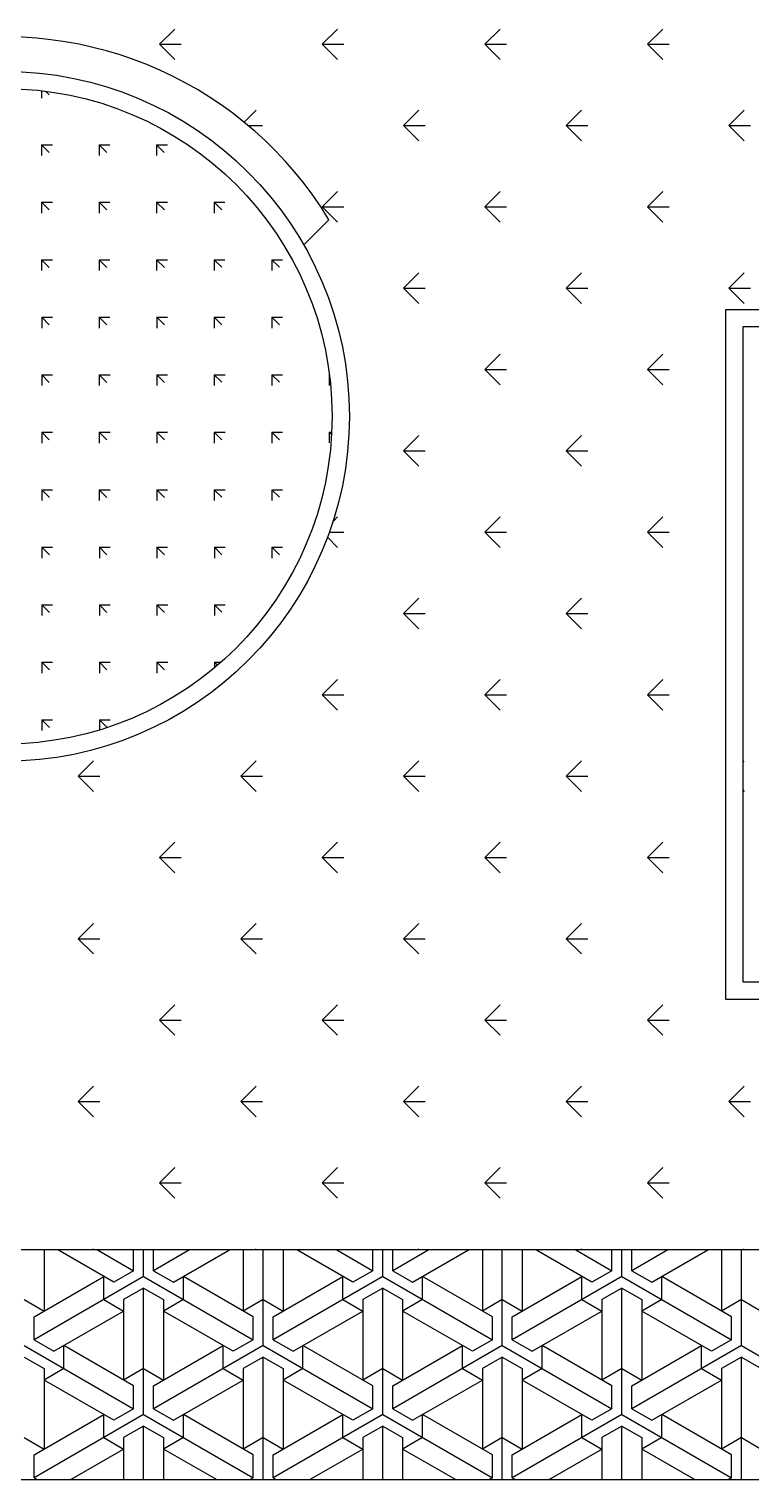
# Model space of a CAD drawing. Header units: millimetres. Extents: x -30782 to 40110, y 35885 to 73818.
# Drawn here: x -25203 to -24576, y 55286 to 56548 of the extents above; entities that cross this region are included whole.
import ezdxf

# ---------------------------------------------------------------- set-up
doc = ezdxf.new("R2010")
doc.units = ezdxf.units.MM

# ---------------------------------------------------------------- blocks, each defined once
blk = doc.blocks.new('A$C6C4D0418')
for p, q in [((1302.7, 1248.4), (1315.9, 1261.7)), ((1444.1, 1248.4), (1457.3, 1261.7)), ((1585.5, 1248.4), (1598.8, 1261.7)), ((1726.9, 1248.4), (1740.2, 1261.7)), ((1302.7, 1248.4), (1321.4, 1248.4)), ((1302.7, 1248.4), (1315.9, 1235.2)), ((1444.1, 1248.4), (1457.3, 1235.2)), ((1444.1, 1248.4), (1462.8, 1248.4)), ((1585.5, 1248.4), (1598.8, 1235.2)), ((1585.5, 1248.4), (1604.2, 1248.4)), ((1726.9, 1248.4), (1740.2, 1235.2)), ((1726.9, 1248.4), (1745.7, 1248.4)), ((1200.1, 1208.1), (1200.1, 1201.6)), ((1203.4, 1207.6), (1206.7, 1204.4)), ((1376.2, 1180.6), (1386.6, 1191)), ((1514.8, 1177.7), (1528, 1191)), ((1656.2, 1177.7), (1669.5, 1191)), ((1797.6, 1177.7), (1810.9, 1191)), ((1379.7, 1177.7), (1392.1, 1177.7)), ((1514.8, 1177.7), (1528, 1164.5)), ((1514.8, 1177.7), (1533.5, 1177.7)), ((1656.2, 1177.7), (1669.5, 1164.5)), ((1656.2, 1177.7), (1675, 1177.7)), ((1797.6, 1177.7), (1810.9, 1164.5)), ((1797.6, 1177.7), (1816.4, 1177.7)), ((1200.1, 1161), (1206.7, 1154.4)), ((1200.1, 1161), (1200.1, 1151.6)), ((1200.1, 1161), (1209.5, 1161)), ((1250.1, 1161), (1256.7, 1154.4)), ((1250.1, 1161), (1250.1, 1151.7)), ((1250.1, 1161), (1259.5, 1161)), ((1300.1, 1161.1), (1306.7, 1154.4)), ((1300.1, 1161.1), (1300.1, 1151.7)), ((1300.1, 1161.1), (1309.5, 1161.1)), ((1200.1, 1111), (1206.8, 1104.4)), ((1200.1, 1111), (1200.1, 1101.6)), ((1200.1, 1111), (1209.5, 1111)), ((1250.1, 1111), (1256.8, 1104.4)), ((1250.1, 1111), (1250.1, 1101.7)), ((1250.1, 1111), (1259.5, 1111)), ((1300.1, 1111.1), (1306.8, 1104.4)), ((1300.1, 1111.1), (1300.1, 1101.7)), ((1300.1, 1111.1), (1309.5, 1111.1)), ((1350.1, 1111.1), (1356.8, 1104.5)), ((1350.1, 1111.1), (1350.1, 1101.7)), ((1350.1, 1111.1), (1359.5, 1111.1)), ((1444.1, 1107), (1457.3, 1120.3)), ((1585.5, 1107), (1598.8, 1120.3)), ((1726.9, 1107), (1740.2, 1120.3)), ((1444.1, 1107), (1457.3, 1093.8)), ((1444.1, 1107), (1462.8, 1107)), ((1585.5, 1107), (1598.8, 1093.8)), ((1585.5, 1107), (1604.2, 1107)), ((1726.9, 1107), (1740.2, 1093.8)), ((1726.9, 1107), (1745.7, 1107)), ((1449.9, 1095.9), (1428, 1074)), ((1200.1, 1061), (1206.8, 1054.4)), ((1200.1, 1061), (1200.1, 1051.6)), ((1200.1, 1061), (1209.5, 1061)), ((1250.1, 1061), (1256.8, 1054.4)), ((1250.1, 1061), (1250.1, 1051.7)), ((1250.1, 1061), (1259.5, 1061)), ((1300.1, 1061.1), (1306.8, 1054.4)), ((1300.1, 1061.1), (1300.1, 1051.7)), ((1300.1, 1061.1), (1309.5, 1061.1)), ((1350.1, 1061.1), (1356.8, 1054.5)), ((1350.1, 1061.1), (1350.1, 1051.7)), ((1350.1, 1061.1), (1359.5, 1061.1)), ((1400.1, 1061.1), (1406.8, 1054.5)), ((1400.1, 1061.1), (1400.1, 1051.7)), ((1400.1, 1061.1), (1409.5, 1061.1)), ((1514.8, 1036.3), (1528, 1049.6)), ((1656.2, 1036.3), (1669.5, 1049.6)), ((1797.6, 1036.3), (1810.9, 1049.6)), ((1514.8, 1036.3), (1528, 1023.1)), ((1514.8, 1036.3), (1533.5, 1036.3)), ((1656.2, 1036.3), (1669.5, 1023.1)), ((1656.2, 1036.3), (1675, 1036.3)), ((1797.6, 1036.3), (1810.9, 1023.1)), ((1797.6, 1036.3), (1816.4, 1036.3)), ((1200.2, 1011), (1206.8, 1004.4)), ((1200.2, 1011), (1200.2, 1001.6)), ((1200.2, 1011), (1209.5, 1011)), ((1250.2, 1011), (1256.8, 1004.4)), ((1250.2, 1011), (1250.2, 1001.7)), ((1250.2, 1011), (1259.5, 1011)), ((1300.2, 1011.1), (1306.8, 1004.4)), ((1300.2, 1011.1), (1300.2, 1001.7)), ((1300.2, 1011.1), (1309.5, 1011.1)), ((1350.2, 1011.1), (1356.8, 1004.5)), ((1350.2, 1011.1), (1350.2, 1001.7)), ((1350.2, 1011.1), (1359.5, 1011.1)), ((1400.2, 1011.1), (1406.8, 1004.5)), ((1400.2, 1011.1), (1400.2, 1001.7)), ((1400.2, 1011.1), (1409.5, 1011.1)), ((1794.8, 417.9), (1794.8, 1017.9)), ((1794.8, 1017.9), (2994.8, 1017.9)), ((1809.8, 432.9), (1809.8, 1002.9)), ((1809.8, 1002.9), (2979.8, 1002.9)), ((1585.5, 965.6), (1598.8, 978.9)), ((1726.9, 965.6), (1740.2, 978.9)), ((1200.2, 961), (1206.8, 954.4)), ((1200.2, 961), (1200.2, 951.6)), ((1200.2, 961), (1209.6, 961)), ((1250.2, 961), (1256.8, 954.4)), ((1250.2, 961), (1250.2, 951.7)), ((1250.2, 961), (1259.6, 961)), ((1300.2, 961.1), (1306.8, 954.4)), ((1300.2, 961.1), (1300.2, 951.7)), ((1300.2, 961.1), (1309.6, 961.1)), ((1350.2, 961.1), (1356.8, 954.5)), ((1350.2, 961.1), (1350.2, 951.7)), ((1350.2, 961.1), (1359.6, 961.1)), ((1400.2, 961.1), (1406.8, 954.5)), ((1400.2, 961.1), (1400.2, 951.7)), ((1400.2, 961.1), (1409.6, 961.1)), ((1450.2, 961.1), (1450.3, 961)), ((1450.2, 961.1), (1450.2, 951.8)), ((1450.2, 961.1), (1450.3, 961.1)), ((1585.5, 965.6), (1598.8, 952.3)), ((1585.5, 965.6), (1604.2, 965.6)), ((1726.9, 965.6), (1740.2, 952.3)), ((1726.9, 965.6), (1745.7, 965.6)), ((1200.2, 911), (1206.8, 904.4)), ((1200.2, 911), (1200.2, 901.6)), ((1200.2, 911), (1209.6, 911)), ((1250.2, 911), (1256.8, 904.4)), ((1250.2, 911), (1250.2, 901.7)), ((1250.2, 911), (1259.6, 911)), ((1300.2, 911.1), (1306.8, 904.4)), ((1300.2, 911.1), (1300.2, 901.7)), ((1300.2, 911.1), (1309.6, 911.1)), ((1350.2, 911.1), (1356.8, 904.5)), ((1350.2, 911.1), (1350.2, 901.7)), ((1350.2, 911.1), (1359.6, 911.1)), ((1400.2, 911.1), (1406.8, 904.5)), ((1400.2, 911.1), (1400.2, 901.7)), ((1400.2, 911.1), (1409.6, 911.1)), ((1450.2, 911.1), (1452.2, 909.1)), ((1450.2, 911.1), (1450.2, 901.8)), ((1450.2, 911.1), (1452.3, 911.1)), ((1514.8, 894.9), (1528, 908.1)), ((1656.2, 894.9), (1669.5, 908.1)), ((1514.8, 894.9), (1528, 881.6)), ((1514.8, 894.9), (1533.5, 894.9)), ((1656.2, 894.9), (1669.5, 881.6)), ((1656.2, 894.9), (1675, 894.9)), ((1200.2, 861), (1206.9, 854.4)), ((1200.2, 861), (1200.2, 851.6)), ((1200.2, 861), (1209.6, 861)), ((1250.2, 861), (1256.9, 854.4)), ((1250.2, 861), (1250.2, 851.7)), ((1250.2, 861), (1259.6, 861)), ((1300.2, 861.1), (1306.9, 854.4)), ((1300.2, 861.1), (1300.2, 851.7)), ((1300.2, 861.1), (1309.6, 861.1)), ((1350.2, 861.1), (1356.9, 854.5)), ((1350.2, 861.1), (1350.2, 851.7)), ((1350.2, 861.1), (1359.6, 861.1)), ((1400.2, 861.1), (1406.9, 854.5)), ((1400.2, 861.1), (1400.2, 851.7)), ((1400.2, 861.1), (1409.6, 861.1)), ((1453.4, 833.5), (1457.3, 837.4)), ((1585.5, 824.2), (1598.8, 837.4)), ((1726.9, 824.2), (1740.2, 837.4)), ((1450.2, 824.2), (1462.8, 824.2)), ((1585.5, 824.2), (1598.8, 810.9)), ((1585.5, 824.2), (1604.2, 824.2)), ((1726.9, 824.2), (1740.2, 810.9)), ((1726.9, 824.2), (1745.7, 824.2)), ((1200.3, 811), (1206.9, 804.4)), ((1200.3, 811), (1200.3, 801.6)), ((1200.3, 811), (1209.6, 811)), ((1250.3, 811), (1256.9, 804.4)), ((1250.3, 811), (1250.3, 801.7)), ((1250.3, 811), (1259.6, 811)), ((1300.3, 811.1), (1306.9, 804.4)), ((1300.3, 811.1), (1300.3, 801.7)), ((1300.3, 811.1), (1309.6, 811.1)), ((1350.3, 811.1), (1356.9, 804.5)), ((1350.3, 811.1), (1350.3, 801.7)), ((1350.3, 811.1), (1359.6, 811.1)), ((1400.3, 811.1), (1406.9, 804.5)), ((1400.3, 811.1), (1400.3, 801.7)), ((1400.3, 811.1), (1409.6, 811.1)), ((1448.6, 819.7), (1457.3, 810.9)), ((1200.3, 761), (1206.9, 754.4)), ((1200.3, 761), (1200.3, 751.6)), ((1200.3, 761), (1209.7, 761)), ((1250.3, 761), (1256.9, 754.4)), ((1250.3, 761), (1250.3, 751.7)), ((1250.3, 761), (1259.7, 761)), ((1300.3, 761.1), (1306.9, 754.4)), ((1300.3, 761.1), (1300.3, 751.7)), ((1300.3, 761.1), (1309.7, 761.1)), ((1350.3, 761.1), (1356.9, 754.5)), ((1350.3, 761.1), (1350.3, 751.7)), ((1350.3, 761.1), (1359.7, 761.1)), ((1400.3, 761.1), (1400.6, 760.8)), ((1400.3, 761.1), (1400.3, 760.3)), ((1400.3, 761.1), (1400.9, 761.1)), ((1514.8, 753.5), (1528, 766.7)), ((1656.2, 753.5), (1669.5, 766.7)), ((1514.8, 753.5), (1528, 740.2)), ((1514.8, 753.5), (1533.5, 753.5)), ((1656.2, 753.5), (1669.5, 740.2)), ((1656.2, 753.5), (1675, 753.5)), ((1200.3, 711), (1206.9, 704.4)), ((1200.3, 711), (1200.3, 701.6)), ((1200.3, 711), (1209.7, 711)), ((1250.3, 711), (1256.9, 704.4)), ((1250.3, 711), (1250.3, 701.7)), ((1250.3, 711), (1259.7, 711)), ((1300.3, 711.1), (1306.9, 704.4)), ((1300.3, 711.1), (1300.3, 701.7)), ((1300.3, 711.1), (1309.7, 711.1)), ((1350.3, 711.1), (1353, 708.4)), ((1350.3, 711.1), (1350.3, 706.1)), ((1350.3, 711.1), (1356.1, 711.1)), ((1444.1, 682.8), (1457.3, 696)), ((1585.5, 682.8), (1598.8, 696)), ((1726.9, 682.8), (1740.2, 696)), ((1444.1, 682.8), (1457.3, 669.5)), ((1444.1, 682.8), (1462.8, 682.8)), ((1585.5, 682.8), (1598.8, 669.5)), ((1585.5, 682.8), (1604.2, 682.8)), ((1726.9, 682.8), (1740.2, 669.5)), ((1726.9, 682.8), (1745.7, 682.8)), ((1200.3, 661), (1207, 654.4)), ((1200.3, 661), (1200.3, 651.6)), ((1200.3, 661), (1209.7, 661)), ((1250.3, 661), (1257, 654.4)), ((1250.3, 661), (1250.3, 652.2)), ((1250.3, 661), (1259.7, 661)), ((1231.9, 612), (1245.2, 625.3)), ((1373.4, 612), (1386.6, 625.3)), ((1514.8, 612), (1528, 625.3)), ((1656.2, 612), (1669.5, 625.3)), ((1809.8, 624.2), (1810.9, 625.3)), ((1231.9, 612), (1245.2, 598.8)), ((1231.9, 612), (1250.7, 612)), ((1373.4, 612), (1386.6, 598.8)), ((1373.4, 612), (1392.1, 612)), ((1514.8, 612), (1528, 598.8)), ((1514.8, 612), (1533.5, 612)), ((1656.2, 612), (1669.5, 598.8)), ((1656.2, 612), (1675, 612)), ((1809.8, 599.9), (1810.9, 598.8)), ((1302.7, 541.3), (1315.9, 554.6)), ((1444.1, 541.3), (1457.3, 554.6)), ((1585.5, 541.3), (1598.8, 554.6)), ((1726.9, 541.3), (1740.2, 554.6)), ((1302.7, 541.3), (1321.4, 541.3)), ((1302.7, 541.3), (1315.9, 528.1)), ((1444.1, 541.3), (1457.3, 528.1)), ((1444.1, 541.3), (1462.8, 541.3)), ((1585.5, 541.3), (1598.8, 528.1)), ((1585.5, 541.3), (1604.2, 541.3)), ((1726.9, 541.3), (1740.2, 528.1)), ((1726.9, 541.3), (1745.7, 541.3)), ((1231.9, 470.6), (1245.2, 483.9)), ((1373.4, 470.6), (1386.6, 483.9)), ((1514.8, 470.6), (1528, 483.9)), ((1656.2, 470.6), (1669.5, 483.9)), ((1231.9, 470.6), (1245.2, 457.4)), ((1231.9, 470.6), (1250.7, 470.6)), ((1373.4, 470.6), (1386.6, 457.4)), ((1373.4, 470.6), (1392.1, 470.6)), ((1514.8, 470.6), (1528, 457.4)), ((1514.8, 470.6), (1533.5, 470.6)), ((1656.2, 470.6), (1669.5, 457.4)), ((1656.2, 470.6), (1675, 470.6)), ((2979.8, 432.9), (1809.8, 432.9)), ((2994.8, 417.9), (1794.8, 417.9)), ((1302.7, 399.9), (1315.9, 413.2)), ((1444.1, 399.9), (1457.3, 413.2)), ((1585.5, 399.9), (1598.8, 413.2)), ((1726.9, 399.9), (1740.2, 413.2)), ((1302.7, 399.9), (1321.4, 399.9)), ((1302.7, 399.9), (1315.9, 386.7)), ((1444.1, 399.9), (1457.3, 386.7)), ((1444.1, 399.9), (1462.8, 399.9)), ((1585.5, 399.9), (1598.8, 386.7)), ((1585.5, 399.9), (1604.2, 399.9)), ((1726.9, 399.9), (1740.2, 386.7)), ((1726.9, 399.9), (1745.7, 399.9)), ((1231.9, 329.2), (1245.2, 342.5)), ((1373.4, 329.2), (1386.6, 342.5)), ((1514.8, 329.2), (1528, 342.5)), ((1656.2, 329.2), (1669.5, 342.5)), ((1797.6, 329.2), (1810.9, 342.5)), ((1231.9, 329.2), (1245.2, 315.9)), ((1231.9, 329.2), (1250.7, 329.2)), ((1373.4, 329.2), (1386.6, 315.9)), ((1373.4, 329.2), (1392.1, 329.2)), ((1514.8, 329.2), (1528, 315.9)), ((1514.8, 329.2), (1533.5, 329.2)), ((1656.2, 329.2), (1669.5, 315.9)), ((1656.2, 329.2), (1675, 329.2)), ((1797.6, 329.2), (1810.9, 315.9)), ((1797.6, 329.2), (1816.4, 329.2)), ((1302.7, 258.5), (1315.9, 271.8)), ((1444.1, 258.5), (1457.3, 271.8)), ((1585.5, 258.5), (1598.8, 271.8)), ((1726.9, 258.5), (1740.2, 271.8)), ((1302.7, 258.5), (1321.4, 258.5)), ((1302.7, 258.5), (1315.9, 245.2)), ((1444.1, 258.5), (1457.3, 245.2)), ((1444.1, 258.5), (1462.8, 258.5)), ((1585.5, 258.5), (1598.8, 245.2)), ((1585.5, 258.5), (1604.2, 258.5)), ((1726.9, 258.5), (1740.2, 245.2)), ((1726.9, 258.5), (1745.7, 258.5)), ((3632.9, 200), (1172.2, 200)), ((1202.2, 200), (1202.2, 146.9)), ((1262.8, 171.9), (1214.1, 200)), ((1244.2, 200), (1245.2, 201)), ((1248.7, 200), (1280.1, 181.9)), ((1280.1, 181.9), (1280.1, 200)), ((1288.8, 176.9), (1288.8, 200)), ((1328.8, 200), (1297.4, 181.9)), ((1297.4, 181.9), (1297.4, 200)), ((1314.7, 171.9), (1363.4, 200)), ((1375.4, 200), (1375.4, 146.9)), ((1385.6, 200), (1386.6, 201)), ((1392.7, 116.9), (1392.7, 200)), ((1410, 200), (1410, 146.9)), ((1470.6, 171.9), (1421.9, 200)), ((1456.6, 200), (1487.9, 181.9)), ((1487.9, 181.9), (1487.9, 200)), ((1496.6, 176.9), (1496.6, 200)), ((1536.6, 200), (1505.3, 181.9)), ((1505.3, 181.9), (1505.3, 200)), ((1522.6, 171.9), (1571.3, 200)), ((1527, 200), (1528, 201)), ((1583.2, 200), (1583.2, 146.9)), ((1600.5, 116.9), (1600.5, 200)), ((1617.9, 200), (1617.9, 146.9)), ((1678.5, 171.9), (1629.8, 200)), ((1664.4, 200), (1695.8, 181.9)), ((1668.4, 200), (1669.5, 201)), ((1695.8, 181.9), (1695.8, 200)), ((1704.5, 176.9), (1704.5, 200)), ((1744.5, 200), (1713.1, 181.9)), ((1713.1, 181.9), (1713.1, 200)), ((1730.4, 171.9), (1779.1, 200)), ((1791.1, 200), (1791.1, 146.9)), ((1808.4, 116.9), (1808.4, 200)), ((1809.8, 200), (1810.9, 201)), ((1288.8, 176.9), (1193.5, 121.9)), ((1193.5, 141.9), (1254.1, 176.9)), ((1254.1, 156.9), (1254.1, 176.9)), ((1280.1, 181.9), (1262.8, 171.9)), ((1288.8, 176.9), (1384, 121.9)), ((1297.4, 181.9), (1314.7, 171.9)), ((1323.4, 156.9), (1323.4, 176.9)), ((1384, 141.9), (1323.4, 176.9)), ((1496.6, 176.9), (1401.3, 121.9)), ((1401.3, 141.9), (1462, 176.9)), ((1462, 156.9), (1462, 176.9)), ((1487.9, 181.9), (1470.6, 171.9)), ((1496.6, 176.9), (1591.9, 121.9)), ((1505.3, 181.9), (1522.6, 171.9)), ((1531.2, 156.9), (1531.2, 176.9)), ((1591.9, 141.9), (1531.2, 176.9)), ((1704.5, 176.9), (1609.2, 121.9)), ((1609.2, 141.9), (1669.8, 176.9)), ((1669.8, 156.9), (1669.8, 176.9)), ((1695.8, 181.9), (1678.5, 171.9)), ((1704.5, 176.9), (1799.7, 121.9)), ((1713.1, 181.9), (1730.4, 171.9)), ((1739.1, 156.9), (1739.1, 176.9)), ((1799.7, 141.9), (1739.1, 176.9)), ((1288.8, 166.9), (1271.4, 156.9)), ((1288.8, 56.9), (1288.8, 166.9)), ((1288.8, 166.9), (1306.1, 156.9)), ((1496.6, 166.9), (1479.3, 156.9)), ((1496.6, 56.9), (1496.6, 166.9)), ((1496.6, 166.9), (1513.9, 156.9)), ((1704.5, 166.9), (1687.1, 156.9)), ((1704.5, 56.9), (1704.5, 166.9)), ((1704.5, 166.9), (1721.8, 156.9)), ((1184.8, 156.9), (1202.2, 146.9)), ((1254.1, 156.9), (1271.4, 146.9)), ((1271.4, 156.9), (1271.4, 86.9)), ((1323.4, 156.9), (1306.1, 146.9)), ((1306.1, 156.9), (1306.1, 86.9)), ((1392.7, 156.9), (1375.4, 146.9)), ((1392.7, 156.9), (1410, 146.9)), ((1462, 156.9), (1479.3, 146.9)), ((1479.3, 156.9), (1479.3, 86.9)), ((1531.2, 156.9), (1513.9, 146.9)), ((1513.9, 156.9), (1513.9, 86.9)), ((1600.5, 156.9), (1583.2, 146.9)), ((1600.5, 156.9), (1617.9, 146.9)), ((1669.8, 156.9), (1687.1, 146.9)), ((1687.1, 156.9), (1687.1, 86.9)), ((1739.1, 156.9), (1721.8, 146.9)), ((1721.8, 156.9), (1721.8, 86.9)), ((1808.4, 156.9), (1791.1, 146.9)), ((1808.4, 156.9), (1825.7, 146.9)), ((1193.5, 121.9), (1193.5, 141.9)), ((1210.8, 111.9), (1271.4, 146.9)), ((1366.7, 111.9), (1306.1, 146.9)), ((1384, 121.9), (1384, 141.9)), ((1401.3, 121.9), (1401.3, 141.9)), ((1418.7, 111.9), (1479.3, 146.9)), ((1574.6, 111.9), (1513.9, 146.9)), ((1591.9, 121.9), (1591.9, 141.9)), ((1609.2, 121.9), (1609.2, 141.9)), ((1626.5, 111.9), (1687.1, 146.9)), ((1782.4, 111.9), (1721.8, 146.9)), ((1799.7, 121.9), (1799.7, 141.9)), ((1184.8, 116.9), (1280.1, 61.9)), ((1193.5, 121.9), (1210.8, 111.9)), ((1219.5, 96.9), (1219.5, 116.9)), ((1280.1, 81.9), (1219.5, 116.9)), ((1392.7, 116.9), (1297.4, 61.9)), ((1297.4, 81.9), (1358, 116.9)), ((1358, 96.9), (1358, 116.9)), ((1384, 121.9), (1366.7, 111.9)), ((1392.7, 116.9), (1487.9, 61.9)), ((1401.3, 121.9), (1418.7, 111.9)), ((1427.3, 96.9), (1427.3, 116.9)), ((1487.9, 81.9), (1427.3, 116.9)), ((1600.5, 116.9), (1505.3, 61.9)), ((1505.3, 81.9), (1565.9, 116.9)), ((1565.9, 96.9), (1565.9, 116.9)), ((1591.9, 121.9), (1574.6, 111.9)), ((1600.5, 116.9), (1695.8, 61.9)), ((1609.2, 121.9), (1626.5, 111.9)), ((1635.2, 96.9), (1635.2, 116.9)), ((1695.8, 81.9), (1635.2, 116.9)), ((1808.4, 116.9), (1713.1, 61.9)), ((1713.1, 81.9), (1773.7, 116.9)), ((1773.7, 96.9), (1773.7, 116.9)), ((1799.7, 121.9), (1782.4, 111.9)), ((1808.4, 116.9), (1903.6, 61.9)), ((1184.8, 106.9), (1202.2, 96.9)), ((1392.7, 106.9), (1375.4, 96.9)), ((1392.7, 0), (1392.7, 106.9)), ((1392.7, 106.9), (1410, 96.9)), ((1600.5, 106.9), (1583.2, 96.9)), ((1600.5, 0), (1600.5, 106.9)), ((1600.5, 106.9), (1617.9, 96.9)), ((1808.4, 106.9), (1791.1, 96.9)), ((1808.4, 0), (1808.4, 106.9)), ((1808.4, 106.9), (1825.7, 96.9)), ((1219.5, 96.9), (1202.2, 86.9)), ((1202.2, 96.9), (1202.2, 26.9)), ((1288.8, 96.9), (1271.4, 86.9)), ((1288.8, 96.9), (1306.1, 86.9)), ((1358, 96.9), (1375.4, 86.9)), ((1375.4, 96.9), (1375.4, 26.9)), ((1427.3, 96.9), (1410, 86.9)), ((1410, 96.9), (1410, 26.9)), ((1496.6, 96.9), (1479.3, 86.9)), ((1496.6, 96.9), (1513.9, 86.9)), ((1565.9, 96.9), (1583.2, 86.9)), ((1583.2, 96.9), (1583.2, 26.9)), ((1635.2, 96.9), (1617.9, 86.9)), ((1617.9, 96.9), (1617.9, 26.9)), ((1704.5, 96.9), (1687.1, 86.9)), ((1704.5, 96.9), (1721.8, 86.9)), ((1773.7, 96.9), (1791.1, 86.9)), ((1791.1, 96.9), (1791.1, 26.9)), ((1262.8, 51.9), (1202.2, 86.9)), ((1280.1, 61.9), (1280.1, 81.9)), ((1297.4, 61.9), (1297.4, 81.9)), ((1314.7, 51.9), (1375.4, 86.9)), ((1470.6, 51.9), (1410, 86.9)), ((1487.9, 61.9), (1487.9, 81.9)), ((1505.3, 61.9), (1505.3, 81.9)), ((1522.6, 51.9), (1583.2, 86.9)), ((1678.5, 51.9), (1617.9, 86.9)), ((1695.8, 61.9), (1695.8, 81.9)), ((1713.1, 61.9), (1713.1, 81.9)), ((1730.4, 51.9), (1791.1, 86.9)), ((1288.8, 56.9), (1193.5, 1.9)), ((1193.5, 21.9), (1254.1, 56.9)), ((1254.1, 36.9), (1254.1, 56.9)), ((1280.1, 61.9), (1262.8, 51.9)), ((1288.8, 56.9), (1384, 1.9)), ((1297.4, 61.9), (1314.7, 51.9)), ((1323.4, 36.9), (1323.4, 56.9)), ((1384, 21.9), (1323.4, 56.9)), ((1496.6, 56.9), (1401.3, 1.9)), ((1401.3, 21.9), (1462, 56.9)), ((1462, 36.9), (1462, 56.9)), ((1487.9, 61.9), (1470.6, 51.9)), ((1496.6, 56.9), (1591.9, 1.9)), ((1505.3, 61.9), (1522.6, 51.9)), ((1531.2, 36.9), (1531.2, 56.9)), ((1591.9, 21.9), (1531.2, 56.9)), ((1704.5, 56.9), (1609.2, 1.9)), ((1609.2, 21.9), (1669.8, 56.9)), ((1669.8, 36.9), (1669.8, 56.9)), ((1695.8, 61.9), (1678.5, 51.9)), ((1704.5, 56.9), (1799.7, 1.9)), ((1713.1, 61.9), (1730.4, 51.9)), ((1739.1, 36.9), (1739.1, 56.9)), ((1799.7, 21.9), (1739.1, 56.9)), ((1288.8, 46.9), (1271.4, 36.9)), ((1288.8, 0), (1288.8, 46.9)), ((1288.8, 46.9), (1306.1, 36.9)), ((1496.6, 46.9), (1479.3, 36.9)), ((1496.6, 0), (1496.6, 46.9)), ((1496.6, 46.9), (1513.9, 36.9)), ((1704.5, 46.9), (1687.1, 36.9)), ((1704.5, 0), (1704.5, 46.9)), ((1704.5, 46.9), (1721.8, 36.9)), ((1184.8, 36.9), (1202.2, 26.9)), ((1224.9, 0), (1271.4, 26.9)), ((1254.1, 36.9), (1271.4, 26.9)), ((1271.4, 36.9), (1271.4, 0)), ((1323.4, 36.9), (1306.1, 26.9)), ((1306.1, 36.9), (1306.1, 0)), ((1352.7, 0), (1306.1, 26.9)), ((1392.7, 36.9), (1375.4, 26.9)), ((1392.7, 36.9), (1410, 26.9)), ((1432.7, 0), (1479.3, 26.9)), ((1462, 36.9), (1479.3, 26.9)), ((1479.3, 36.9), (1479.3, 0)), ((1531.2, 36.9), (1513.9, 26.9)), ((1513.9, 36.9), (1513.9, 0)), ((1560.5, 0), (1513.9, 26.9)), ((1600.5, 36.9), (1583.2, 26.9)), ((1600.5, 36.9), (1617.9, 26.9)), ((1640.6, 0), (1687.1, 26.9)), ((1669.8, 36.9), (1687.1, 26.9)), ((1687.1, 36.9), (1687.1, 0)), ((1739.1, 36.9), (1721.8, 26.9)), ((1721.8, 36.9), (1721.8, 0)), ((1768.3, 0), (1721.8, 26.9)), ((1808.4, 36.9), (1791.1, 26.9)), ((1808.4, 36.9), (1825.7, 26.9)), ((1193.5, 1.9), (1193.5, 21.9)), ((1384, 1.9), (1384, 21.9)), ((1401.3, 1.9), (1401.3, 21.9)), ((1591.9, 1.9), (1591.9, 21.9)), ((1609.2, 1.9), (1609.2, 21.9)), ((1799.7, 1.9), (1799.7, 21.9)), ((1193.5, 1.9), (1196.8, 0)), ((1384, 1.9), (1380.8, 0)), ((1401.3, 1.9), (1404.6, 0)), ((1591.9, 1.9), (1588.6, 0)), ((1609.2, 1.9), (1612.5, 0)), ((1799.7, 1.9), (1796.4, 0)), ((3832.9, 0), (972.2, 0))]:
    blk.add_line(p, q)
for radius in [300, 285]:
    blk.add_circle((1167.6, 924.9), radius)
blk.add_arc((1167.6, 924.9), 330, 31.2095, 238.8433)

msp = doc.modelspace()

# ---------------------------------------------------------------- block references
msp.add_blockref('A$C6C4D0418', (-26392.4, 55286.1))

doc.saveas('drawing.dxf')
